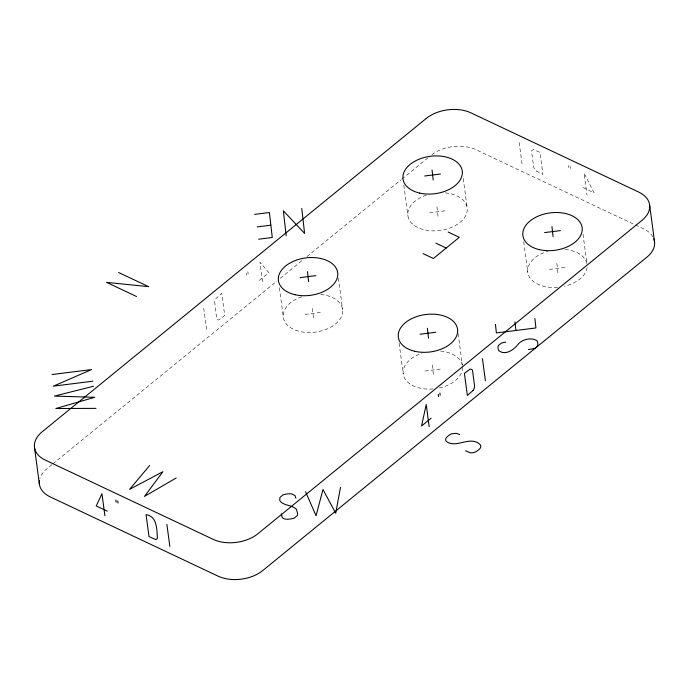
<?xml version="1.0" encoding="UTF-8"?>
<svg xmlns="http://www.w3.org/2000/svg" width="689" height="689" viewBox="0 0 689 689"><rect width="100%" height="100%" fill="white"/><g stroke="black" fill="none" stroke-linecap="round" stroke-linejoin="round"><path stroke-width="0.52" stroke-dasharray="3.44 2.58" d="M259.331 280.414L268.882 272.62L259.96 262.251L262.897 284.299M52.019 464.558L47.016 468.641A31.883 20.11 -7.6 0 0 39.85 478.622M52.846 463.878L276.969 281.026M280.302 278.304L302.798 259.951M306.967 256.558L401.11 179.743M401.945 179.062L428.61 157.307M429.626 212.78L445.447 210.791M549.503 269.382L565.324 267.392M305.055 314.417L320.876 312.427M424.941 371.018L440.753 369.028M583.032 187.58L594.064 192.791L584.083 173.154L587.028 195.211M536.283 171.01L542.932 174.42L539.987 152.372L533.415 149.539L531.744 150.641L531.65 151.968L533.587 166.48A4.892 2.653 50.8 0 0 536.283 171.01M583.006 234.182L586.933 263.611M570.104 166.282L570.397 168.452M568.218 165.386L568.503 167.556M519.161 142.537L522.107 164.593M523.692 241.632L527.757 272.112M463.266 178.632L467.194 208.061M458.159 333.709L462.362 365.248M403.814 185.031L407.879 215.511M399.12 343.26L403.186 373.748M338.411 278.167L342.622 309.697M279.381 287.718L283.308 317.147M247.851 271.793L248.135 273.964M246.214 273.128L246.498 275.299M203.737 308.147L206.683 330.203M556.85 263.396L557.987 273.387M436.964 206.795L438.101 216.785M432.279 365.024L433.415 375.014M312.401 308.422L313.538 318.413M652.888 236.818A31.883 20.11 -7.6 0 0 643.681 228.894L475.841 149.651A31.883 20.11 -7.6 0 0 431.107 155.266M320.738 294.504A29.894 18.853 -7.6 0 1 337.696 321.97A29.894 18.853 -7.6 0 1 289.432 326.887A29.894 18.853 -7.6 0 1 303.229 296.287M587.045 267.642A29.894 18.853 -7.6 0 1 564.351 286.262M557.608 287.322A29.894 18.853 -7.6 0 1 528.11 273.938A29.894 18.853 -7.6 0 1 547.686 251.261M565.195 249.478A29.894 18.853 -7.6 0 1 587.071 264.662M445.309 192.877A29.894 18.853 -7.6 0 1 462.259 220.342A29.894 18.853 -7.6 0 1 414.003 225.251A29.894 18.853 -7.6 0 1 427.8 194.66M462.577 367.28A29.894 18.853 -7.6 0 1 438.833 388.105M433.045 388.958A29.894 18.853 -7.6 0 1 403.642 375.901A29.894 18.853 -7.6 0 1 422.073 353.216M440.624 351.106A29.894 18.853 -7.6 0 1 462.508 366.298M214.675 301.791L216.561 317.965A4.892 2.722 -64.7 0 0 218.956 319.868L224.717 315.484L221.772 293.428L216.088 298.389L214.675 301.791"/><path stroke-width="1.03" d="M340.504 487.304L335.715 513.245L322.986 489.509L316.053 515.708L305.528 491.696M149.694 465.445L129.575 489.371L162.931 471.698L144.466 496.407L176.203 477.968M431.099 418.206L421.547 426L426.224 404.529L429.161 426.586M93.48 386.253L54.44 396.089L94.737 397.295L55.852 408.517L95.995 408.37M424.717 175.988L440.538 174.007M254.62 214.382L269.416 212.531L272.258 237.507L258.616 239.221M257.221 226.888L270.855 225.174M544.603 232.589L560.415 230.608M300.146 277.624L315.967 275.634M52.037 374.523L91.585 369.562L53.363 386.159L92.903 381.198M420.032 334.225L435.844 332.236M505.726 342.132L501.523 342.984L498.345 345.516A14.693 9.267 -7.6 0 0 498.948 350.813C506.07 355.946 514.683 349.134 518.895 343.372C523.252 339.1 531.589 337.291 536.869 340.676A14.693 9.267 -7.6 0 1 537.472 345.973A6.39 4.031 -7.6 0 1 534.328 348.522L528.48 349.564M448.126 232.021L459.33 237.317L433.381 258.487L423.046 253.612M435.861 243.157L446.196 248.04M118.654 272.508L148.626 286.658L106.571 282.369L136.534 296.52M459.718 434.544L456.161 433.295L451.39 433.863A14.693 9.267 -7.6 0 0 445.895 438.35L445.611 439.918L446.274 441.365C456.342 449.107 470.268 434.974 480.207 444.646L480.853 446.093L480.586 447.643A14.693 9.267 -7.6 0 1 475.091 452.13A6.39 4.031 -7.6 0 1 470.32 452.725L465.54 450.873M107.269 511.143L96.236 505.941L101.963 493.729L104.909 515.785M649.641 205.064L654.55 241.856M482.446 358.693L485.392 380.75M439.883 393.049L440.176 395.219M438.247 394.384L438.54 396.554M166.893 524.407L169.838 546.463M117.75 500.903L118.043 503.073M115.864 500.007L116.157 502.178M34.45 447.144L39.359 483.936M551.941 226.603L553.078 236.594M534.879 318.611L535.939 327.955L496.399 332.925L495.417 324.312M514.941 321.858L515.923 330.47M432.055 170.002L433.192 179.993M427.369 328.24L428.506 338.23M301.765 208.466L304.607 233.442L283.343 210.782L286.185 235.759M307.492 271.638L308.629 281.629M295.839 498.147L295.021 495.529L291.447 493.798A14.693 9.267 -7.6 0 0 283.058 494.848L279.949 497.424L279.734 500.602C283.532 506.079 292.058 504.675 296.52 509.386L297.631 513.925L297.303 515.57L294.212 518.128A14.693 9.267 -7.6 0 1 285.832 519.179A6.39 4.031 -7.6 0 1 282.232 517.465L281.319 513.805M39.394 480.758A31.883 20.11 -7.6 0 0 50.228 496.898L218.068 576.142A31.883 20.11 -7.6 0 0 262.802 570.518L646.893 257.152A31.883 20.11 -7.6 0 0 653.801 238.782M473.042 390.499L467.357 395.46L464.412 373.404L470.174 369.028L472.129 369.674L472.568 370.932L474.506 385.444A4.892 2.722 -64.7 0 1 473.042 390.499M426.198 118.482L42.107 431.848A31.883 20.11 -7.6 0 0 45.319 460.106L213.159 539.349A31.883 20.11 -7.6 0 0 257.893 533.734L641.984 220.359A31.883 20.11 -7.6 0 0 638.772 192.102L470.931 112.858A31.883 20.11 -7.6 0 0 426.198 118.482M155.585 539.461L149.013 536.628L146.068 514.58C156.997 516.44 156.756 528.437 157.35 537.032A4.892 2.653 50.8 0 1 155.585 539.461M295.073 294.72A29.894 18.853 -7.6 0 0 337.713 272.904A29.894 18.853 -7.6 0 0 291.387 262.268A29.894 18.853 -7.6 0 0 295.073 294.72M539.521 249.685A29.894 18.853 -7.6 0 0 582.162 227.87A29.894 18.853 -7.6 0 0 535.835 217.242A29.894 18.853 -7.6 0 0 539.521 249.685M419.644 193.084A29.894 18.853 -7.6 0 0 462.285 171.277A29.894 18.853 -7.6 0 0 415.949 160.64A29.894 18.853 -7.6 0 0 419.644 193.084M414.959 351.321A29.894 18.853 -7.6 0 0 457.599 329.506A29.894 18.853 -7.6 0 0 411.264 318.869A29.894 18.853 -7.6 0 0 414.959 351.321"/></g></svg>
